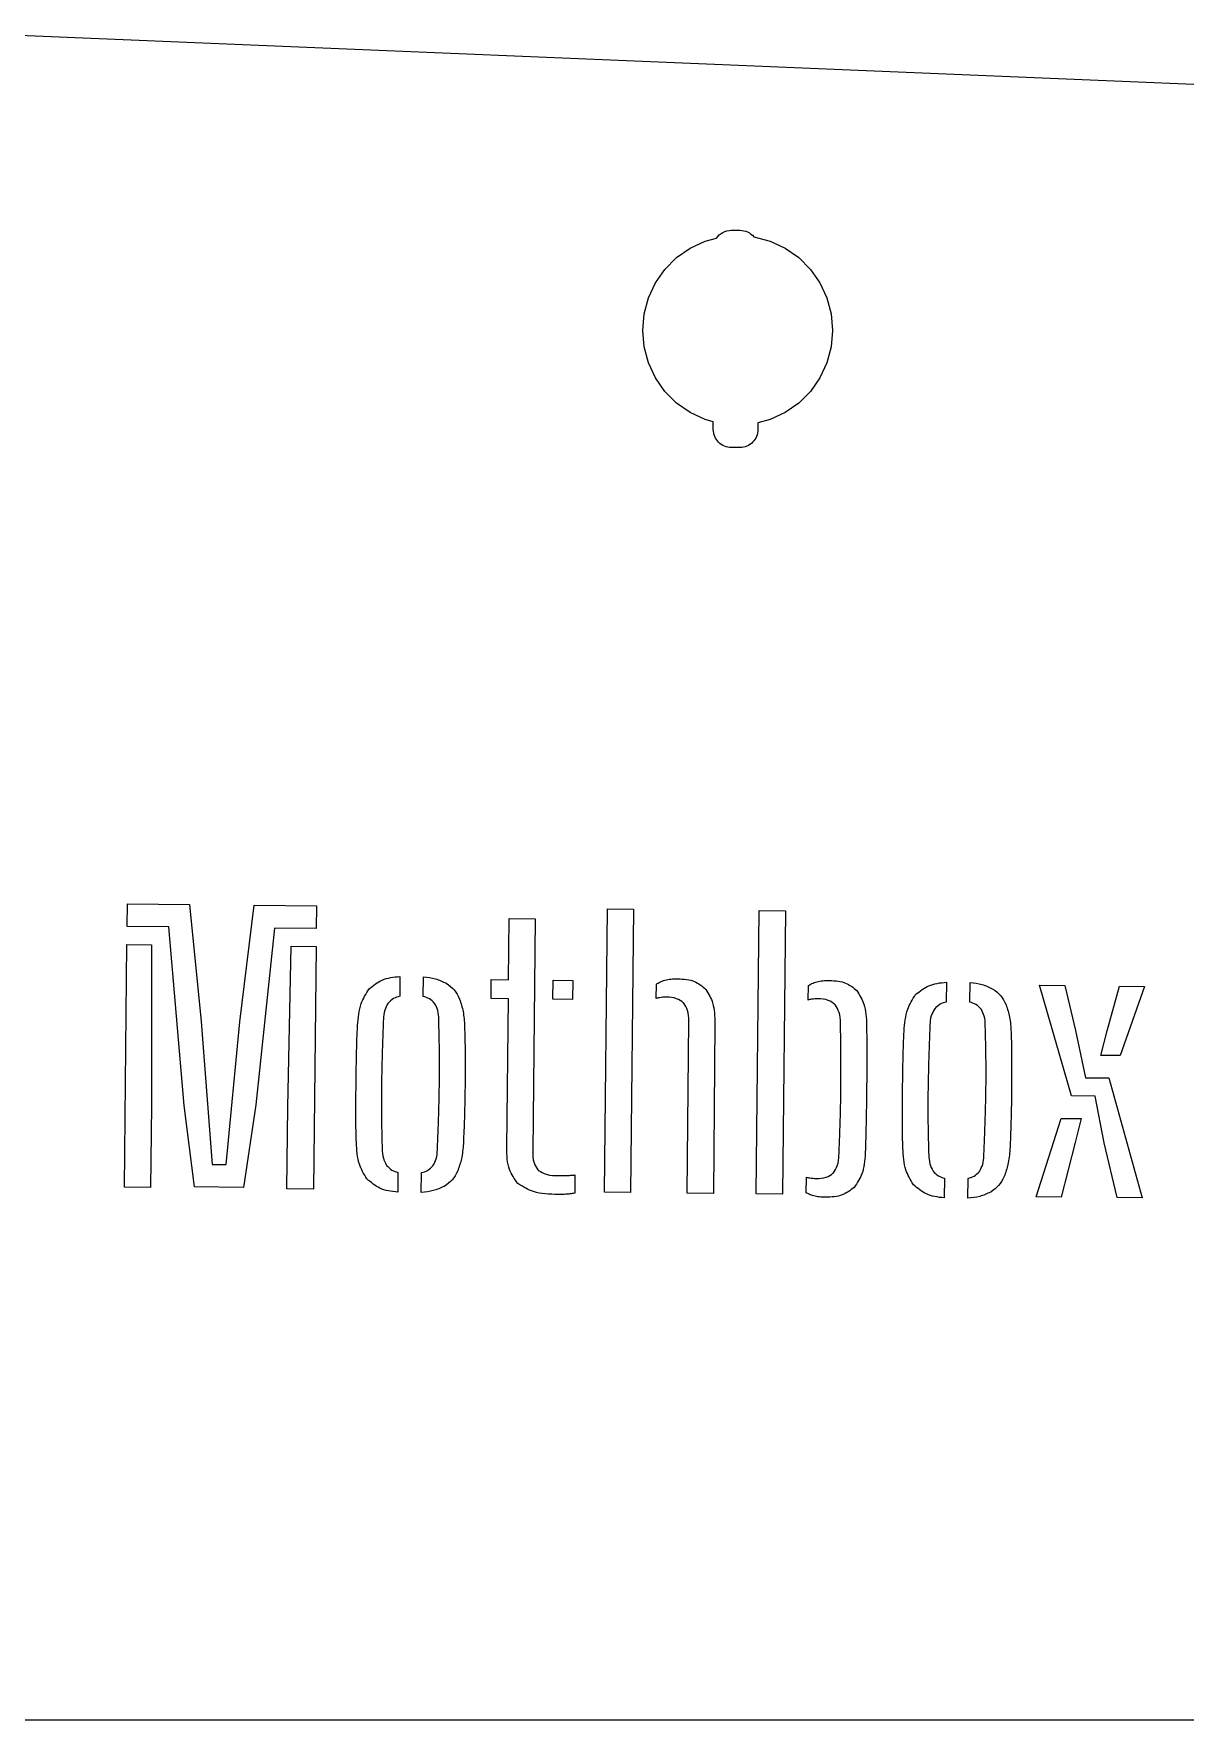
# Model space of a CAD drawing. Header units: millimetres. Extents: x -254 to 66, y -145 to -62.
# Drawn here: x -13.9 to 26.2, y -145.4 to -86.8 of the extents above; entities that cross this region are included whole.
import ezdxf

# ---------------------------------------------------------------- set-up
doc = ezdxf.new("R2010")
doc.units = ezdxf.units.MM
doc.layers.add('CUTOUTS', color=1, linetype='CONTINUOUS')
doc.layers.add('PERIMETER', color=5, linetype='CONTINUOUS')

msp = doc.modelspace()

# ---------------------------------------------------------------- linework, layer by layer
at = {"layer": 'CUTOUTS'}
for p, q in [((2.637, -119.661), (2.659, -117.536)), ((2.659, -117.536), (3.565, -117.545)), ((3.565, -117.545), (3.481, -125.62)), ((-1.137, -119.548), (-1.144, -120.237)), ((-0.326, -120.245), (-0.318, -119.556)), ((2.03, -120.317), (2.037, -119.654)), ((2.037, -119.654), (2.637, -119.661)), ((7.768, -120.311), (7.773, -119.816)), ((13.049, -120.367), (13.054, -119.865)), ((17.856, -119.746), (17.848, -120.436)), ((18.667, -120.443), (18.674, -119.754)), ((2.63, -120.323), (2.03, -120.317)), ((2.576, -125.491), (2.63, -120.323)), ((8.847, -127.076), (8.897, -121.088)), ((9.803, -121.181), (9.753, -127.085)), ((-1.208, -126.356), (-1.215, -127.045)), ((-0.397, -127.053), (-0.39, -126.363)), ((4.941, -126.443), (4.935, -127.079)), ((12.979, -127.062), (12.985, -126.522)), ((17.784, -126.554), (17.777, -127.243)), ((18.596, -127.252), (18.603, -126.562)), ((9.753, -127.085), (8.847, -127.076))]:
    msp.add_line(p, q, dxfattribs=at)
msp.add_lwpolyline([(9.752, -100.542), (9.752, -100.273), (9.468, -100.197), (8.947, -99.954), (8.476, -99.624), (8.069, -99.218), (7.739, -98.747), (7.496, -98.225), (7.347, -97.67), (7.297, -97.097), (7.347, -96.524), (7.496, -95.968), (7.739, -95.447), (8.069, -94.976), (8.476, -94.569), (8.947, -94.239), (9.468, -93.996), (9.859, -93.891, -0.248805), (10.377, -93.617), (10.677, -93.617, -0.223924), (11.159, -93.844), (11.726, -93.996), (12.247, -94.239), (12.718, -94.569), (13.125, -94.976), (13.455, -95.447), (13.698, -95.968), (13.847, -96.524), (13.897, -97.097), (13.847, -97.67), (13.698, -98.225), (13.455, -98.747), (13.125, -99.218), (12.718, -99.624), (12.247, -99.954), (11.726, -100.197), (11.302, -100.311), (11.302, -100.542, -0.414214), (10.677, -101.167), (10.377, -101.167, -0.414214)], format="xyb", close=True, dxfattribs=at)
for points in [[(-6.207, -117.068), (-4.037, -117.091), (-4.045, -117.878), (-5.494, -117.863), (-6.146, -124.004), (-6.579, -126.877), (-8.28, -126.86), (-8.641, -124.034), (-9.176, -117.825), (-10.619, -117.81), (-10.611, -117.022), (-8.453, -117.045), (-8.041, -121.107), (-7.668, -126.078), (-7.174, -126.084), (-6.704, -121.127)], [(6.982, -117.206), (6.879, -127.055), (5.966, -127.046), (6.069, -117.196)], [(11.241, -127.101), (11.344, -117.252), (12.256, -117.261), (12.153, -127.111)], [(-9.775, -118.443), (-9.772, -124.044), (-9.802, -126.881), (-10.714, -126.872), (-10.626, -118.435)], [(-4.915, -118.494), (-4.051, -118.503), (-4.14, -126.94), (-5.064, -126.931), (-5.035, -124.094)], [(4.181, -119.677), (4.868, -119.684), (4.861, -120.346), (4.174, -120.339)], [(21.965, -119.863), (22.34, -121.421), (22.686, -123.064), (23.502, -123.073), (24.659, -127.241), (23.787, -127.232), (23.34, -125.323), (23.019, -123.705), (22.202, -123.697), (21.087, -119.853)], [(23.442, -121.434), (23.863, -119.882), (24.737, -119.892), (23.894, -122.295), (23.219, -122.288)], [(21.843, -124.48), (22.531, -124.488), (22.331, -125.312), (21.838, -127.212), (20.967, -127.203)]]:
    msp.add_lwpolyline(points, close=True, dxfattribs=at)
for points, knots in [([(-2.212, -119.979), (-2.061, -119.858), (-1.914, -119.743), (-1.755, -119.674), (-1.572, -119.594), (-1.359, -119.567), (-1.137, -119.548)], [0.0012605, 0.0012605, 0.0012605, 0.0012605, 0.0581822, 0.0581822, 0.0581822, 0.1238699, 0.1238699, 0.1238699, 0.1238699]), ([(-0.318, -119.556), (-0.174, -119.571), (-0.034, -119.589), (0.096, -119.628), (0.222, -119.665), (0.346, -119.724), (0.473, -119.784)], [0.00816473, 0.00816473, 0.00816473, 0.00816473, 0.05168753, 0.05168753, 0.05168753, 0.09361924, 0.09361924, 0.09361924, 0.09361924]), ([(-2.611, -121.247), (-2.59, -120.981), (-2.569, -120.721), (-2.485, -120.49), (-2.421, -120.316), (-2.319, -120.149), (-2.212, -119.979)], [0.0001151, 0.0001151, 0.0001151, 0.0001151, 0.0789277, 0.0789277, 0.0789277, 0.1384244, 0.1384244, 0.1384244, 0.1384244]), ([(0.473, -119.784), (0.575, -119.859), (0.673, -119.932), (0.745, -120.017), (0.82, -120.106), (0.877, -120.219), (0.935, -120.338)], [0.00068559, 0.00068559, 0.00068559, 0.00068559, 0.03832114, 0.03832114, 0.03832114, 0.07741907, 0.07741907, 0.07741907, 0.07741907]), ([(7.773, -119.816), (7.815, -119.788), (7.855, -119.762), (7.895, -119.742), (7.947, -119.716), (8.007, -119.697), (8.07, -119.677)], [0.00390754, 0.00390754, 0.00390754, 0.00390754, 0.01924605, 0.01924605, 0.01924605, 0.03898193, 0.03898193, 0.03898193, 0.03898193]), ([(8.07, -119.677), (8.141, -119.662), (8.209, -119.647), (8.277, -119.639), (8.354, -119.63), (8.435, -119.629), (8.518, -119.628)], [0.00034564, 0.00034564, 0.00034564, 0.00034564, 0.02212469, 0.02212469, 0.02212469, 0.04708173, 0.04708173, 0.04708173, 0.04708173]), ([(8.518, -119.628), (8.729, -119.64), (8.931, -119.653), (9.099, -119.724), (9.236, -119.782), (9.363, -119.885), (9.495, -119.995)], [0.0002319, 0.0002319, 0.0002319, 0.0002319, 0.0616783, 0.0616783, 0.0616783, 0.1118866, 0.1118866, 0.1118866, 0.1118866]), ([(9.495, -119.995), (9.589, -120.154), (9.679, -120.309), (9.729, -120.469), (9.798, -120.685), (9.801, -120.929), (9.803, -121.181)], [0.0012863, 0.0012863, 0.0012863, 0.0012863, 0.0559029, 0.0559029, 0.0559029, 0.1296683, 0.1296683, 0.1296683, 0.1296683]), ([(13.054, -119.865), (13.096, -119.837), (13.137, -119.812), (13.179, -119.792), (13.23, -119.767), (13.288, -119.749), (13.35, -119.729)], [0.0039692, 0.0039692, 0.0039692, 0.0039692, 0.01946963, 0.01946963, 0.01946963, 0.03881283, 0.03881283, 0.03881283, 0.03881283]), ([(13.35, -119.729), (13.42, -119.715), (13.487, -119.701), (13.553, -119.694), (13.629, -119.685), (13.71, -119.684), (13.792, -119.684)], [0.00036278, 0.00036278, 0.00036278, 0.00036278, 0.02162032, 0.02162032, 0.02162032, 0.04641004, 0.04641004, 0.04641004, 0.04641004]), ([(13.792, -119.684), (13.995, -119.695), (14.189, -119.708), (14.351, -119.776), (14.486, -119.832), (14.612, -119.932), (14.742, -120.038)], [0.000239, 0.000239, 0.000239, 0.000239, 0.0593918, 0.0593918, 0.0593918, 0.1086389, 0.1086389, 0.1086389, 0.1086389]), ([(14.742, -120.038), (14.839, -120.196), (14.931, -120.35), (14.985, -120.51), (15.06, -120.73), (15.069, -120.98), (15.077, -121.237)], [0.0012741, 0.0012741, 0.0012741, 0.0012741, 0.0560207, 0.0560207, 0.0560207, 0.1315182, 0.1315182, 0.1315182, 0.1315182]), ([(16.78, -120.177), (16.932, -120.057), (17.079, -119.942), (17.237, -119.872), (17.42, -119.792), (17.633, -119.766), (17.856, -119.746)], [0.0012605, 0.0012605, 0.0012605, 0.0012605, 0.0581821, 0.0581821, 0.0581821, 0.1238698, 0.1238698, 0.1238698, 0.1238698]), ([(18.674, -119.754), (18.819, -119.769), (18.958, -119.788), (19.089, -119.827), (19.215, -119.864), (19.338, -119.922), (19.465, -119.983)], [0.00816473, 0.00816473, 0.00816473, 0.00816473, 0.05168765, 0.05168765, 0.05168765, 0.09361937, 0.09361937, 0.09361937, 0.09361937]), ([(19.465, -119.983), (19.568, -120.058), (19.666, -120.13), (19.738, -120.216), (19.813, -120.305), (19.87, -120.417), (19.928, -120.536)], [0.00068557, 0.00068557, 0.00068557, 0.00068557, 0.03832123, 0.03832123, 0.03832123, 0.07741909, 0.07741909, 0.07741909, 0.07741909]), ([(-1.555, -120.482), (-1.557, -120.485), (-1.558, -120.488), (-1.56, -120.491), (-1.599, -120.561), (-1.64, -120.635), (-1.667, -120.719), (-1.701, -120.824), (-1.708, -120.93), (-1.715, -121.029), (-1.715, -121.03), (-1.715, -121.03), (-1.715, -121.031)], [-0.00103392, -0.00103392, -0.00103392, -0.00103392, 0, 0, 0, 0.02380664, 0.02380664, 0.02380664, 0.05339467, 0.05339467, 0.05339467, 0.05353494, 0.05353494, 0.05353494, 0.05353494]), ([(-1.144, -120.237), (-1.216, -120.254), (-1.291, -120.275), (-1.361, -120.316), (-1.436, -120.36), (-1.494, -120.42), (-1.548, -120.474), (-1.55, -120.477), (-1.552, -120.479), (-1.555, -120.482)], [0.00570978, 0.00570978, 0.00570978, 0.00570978, 0.02668292, 0.02668292, 0.02668292, 0.04916477, 0.04916477, 0.04916477, 0.05018943, 0.05018943, 0.05018943, 0.05018943]), ([(0.071, -120.489), (0.068, -120.487), (0.066, -120.484), (0.063, -120.482), (0.012, -120.427), (-0.043, -120.368), (-0.116, -120.324), (-0.184, -120.283), (-0.256, -120.262), (-0.326, -120.245)], [-0.00104627, -0.00104627, -0.00104627, -0.00104627, 0, 0, 0, 0.02193069, 0.02193069, 0.02193069, 0.04213474, 0.04213474, 0.04213474, 0.04213474]), ([(0.21, -121.032), (0.21, -121.032), (0.21, -121.032), (0.21, -121.032), (0.207, -120.934), (0.204, -120.83), (0.174, -120.726), (0.15, -120.643), (0.112, -120.569), (0.076, -120.499), (0.074, -120.496), (0.072, -120.493), (0.071, -120.489)], [-0.0000168, -0.0000168, -0.0000168, -0.0000168, 0, 0, 0, 0.02897379, 0.02897379, 0.02897379, 0.05226339, 0.05226339, 0.05226339, 0.05331973, 0.05331973, 0.05331973, 0.05331973]), ([(0.935, -120.338), (0.982, -120.48), (1.027, -120.62), (1.055, -120.76), (1.088, -120.929), (1.098, -121.106), (1.107, -121.286)], [0.00052827, 0.00052827, 0.00052827, 0.00052827, 0.04536261, 0.04536261, 0.04536261, 0.09927923, 0.09927923, 0.09927923, 0.09927923]), ([(8.124, -120.268), (8.124, -120.268), (8.123, -120.268), (8.122, -120.268), (8.044, -120.27), (7.962, -120.271), (7.878, -120.286), (7.84, -120.292), (7.803, -120.301), (7.768, -120.311)], [-0.00020225, -0.00020225, -0.00020225, -0.00020225, 0, 0, 0, 0.0233566, 0.0233566, 0.0233566, 0.03389936, 0.03389936, 0.03389936, 0.03389936]), ([(8.718, -120.468), (8.714, -120.465), (8.711, -120.463), (8.707, -120.46), (8.637, -120.409), (8.563, -120.354), (8.473, -120.319), (8.358, -120.275), (8.238, -120.272), (8.127, -120.268), (8.126, -120.268), (8.125, -120.268), (8.124, -120.268)], [-0.0013914, -0.0013914, -0.0013914, -0.0013914, 0, 0, 0, 0.02532341, 0.02532341, 0.02532341, 0.0578737, 0.0578737, 0.0578737, 0.05807164, 0.05807164, 0.05807164, 0.05807164]), ([(8.897, -121.088), (8.897, -121.088), (8.897, -121.087), (8.897, -121.087), (8.896, -120.971), (8.897, -120.846), (8.856, -120.725), (8.824, -120.633), (8.773, -120.554), (8.726, -120.48), (8.723, -120.476), (8.721, -120.472), (8.718, -120.468)], [-0.00006308, -0.00006308, -0.00006308, -0.00006308, 0, 0, 0, 0.03408055, 0.03408055, 0.03408055, 0.05998716, 0.05998716, 0.05998716, 0.06138212, 0.06138212, 0.06138212, 0.06138212]), ([(13.393, -120.323), (13.392, -120.323), (13.391, -120.323), (13.39, -120.323), (13.316, -120.325), (13.238, -120.327), (13.159, -120.341), (13.121, -120.347), (13.084, -120.357), (13.049, -120.367)], [-0.00022752, -0.00022752, -0.00022752, -0.00022752, 0, 0, 0, 0.02211095, 0.02211095, 0.02211095, 0.03265207, 0.03265207, 0.03265207, 0.03265207]), ([(13.988, -120.534), (13.984, -120.532), (13.981, -120.529), (13.977, -120.526), (13.909, -120.473), (13.836, -120.414), (13.746, -120.377), (13.63, -120.33), (13.508, -120.327), (13.395, -120.323), (13.394, -120.323), (13.393, -120.323), (13.393, -120.323)], [-0.00134101, -0.00134101, -0.00134101, -0.00134101, 0, 0, 0, 0.02542377, 0.02542377, 0.02542377, 0.05831538, 0.05831538, 0.05831538, 0.05853719, 0.05853719, 0.05853719, 0.05853719]), ([(14.172, -121.153), (14.172, -121.153), (14.172, -121.153), (14.172, -121.152), (14.167, -121.037), (14.163, -120.914), (14.122, -120.795), (14.091, -120.703), (14.041, -120.622), (13.995, -120.546), (13.993, -120.542), (13.99, -120.538), (13.988, -120.534)], [-0.0000945, -0.0000945, -0.0000945, -0.0000945, 0, 0, 0, 0.03395236, 0.03395236, 0.03395236, 0.06026709, 0.06026709, 0.06026709, 0.06161917, 0.06161917, 0.06161917, 0.06161917]), ([(16.381, -121.446), (16.402, -121.179), (16.424, -120.919), (16.508, -120.688), (16.571, -120.514), (16.674, -120.348), (16.78, -120.177)], [0.0001151, 0.0001151, 0.0001151, 0.0001151, 0.0789277, 0.0789277, 0.0789277, 0.1384244, 0.1384244, 0.1384244, 0.1384244]), ([(17.438, -120.68), (17.436, -120.683), (17.434, -120.686), (17.433, -120.689), (17.394, -120.76), (17.353, -120.834), (17.326, -120.918), (17.292, -121.022), (17.285, -121.128), (17.278, -121.228), (17.278, -121.228), (17.278, -121.229), (17.278, -121.229)], [-0.00103389, -0.00103389, -0.00103389, -0.00103389, 0, 0, 0, 0.02380671, 0.02380671, 0.02380671, 0.05339471, 0.05339471, 0.05339471, 0.05353493, 0.05353493, 0.05353493, 0.05353493]), ([(17.848, -120.436), (17.776, -120.453), (17.702, -120.474), (17.632, -120.515), (17.557, -120.559), (17.499, -120.618), (17.445, -120.673), (17.443, -120.675), (17.44, -120.678), (17.438, -120.68)], [0.00570976, 0.00570976, 0.00570976, 0.00570976, 0.0266827, 0.0266827, 0.0266827, 0.04916463, 0.04916463, 0.04916463, 0.05018927, 0.05018927, 0.05018927, 0.05018927]), ([(19.063, -120.688), (19.061, -120.685), (19.058, -120.683), (19.056, -120.68), (19.005, -120.626), (18.949, -120.566), (18.876, -120.522), (18.809, -120.481), (18.737, -120.46), (18.667, -120.443)], [-0.00104627, -0.00104627, -0.00104627, -0.00104627, 0, 0, 0, 0.02193069, 0.02193069, 0.02193069, 0.04213474, 0.04213474, 0.04213474, 0.04213474]), ([(19.203, -121.231), (19.203, -121.231), (19.203, -121.231), (19.203, -121.231), (19.199, -121.133), (19.197, -121.028), (19.167, -120.925), (19.143, -120.841), (19.104, -120.767), (19.068, -120.697), (19.067, -120.694), (19.065, -120.691), (19.063, -120.688)], [-0.00001683, -0.00001683, -0.00001683, -0.00001683, 0, 0, 0, 0.02897382, 0.02897382, 0.02897382, 0.05226342, 0.05226342, 0.05226342, 0.05331976, 0.05331976, 0.05331976, 0.05331976]), ([(19.928, -120.536), (19.975, -120.679), (20.02, -120.819), (20.048, -120.959), (20.081, -121.127), (20.091, -121.304), (20.1, -121.485)], [0.00052822, 0.00052822, 0.00052822, 0.00052822, 0.04536268, 0.04536268, 0.04536268, 0.09927931, 0.09927931, 0.09927931, 0.09927931]), ([(-2.647, -122.244), (-2.642, -122.069), (-2.638, -121.894), (-2.632, -121.72), (-2.626, -121.563), (-2.619, -121.405), (-2.611, -121.247)], [0.00003018, 0.00003018, 0.00003018, 0.00003018, 0.05250838, 0.05250838, 0.05250838, 0.09991676, 0.09991676, 0.09991676, 0.09991676]), ([(-1.715, -121.031), (-1.715, -121.031), (-1.715, -121.032), (-1.715, -121.032), (-1.721, -121.204), (-1.727, -121.376), (-1.733, -121.549), (-1.739, -121.727), (-1.745, -121.906), (-1.751, -122.085), (-1.751, -122.085), (-1.751, -122.085), (-1.751, -122.085)], [-0.0001423, -0.0001423, -0.0001423, -0.0001423, 0, 0, 0, 0.0516559, 0.0516559, 0.0516559, 0.1053423, 0.1053423, 0.1053423, 0.105352, 0.105352, 0.105352, 0.105352]), ([(0.235, -122.197), (0.235, -122.197), (0.235, -122.196), (0.235, -122.196), (0.233, -122.005), (0.23, -121.813), (0.226, -121.621), (0.221, -121.424), (0.216, -121.228), (0.21, -121.032), (0.21, -121.032), (0.21, -121.032), (0.21, -121.032)], [-0.0000227, -0.0000227, -0.0000227, -0.0000227, 0, 0, 0, 0.0575212, 0.0575212, 0.0575212, 0.116312, 0.116312, 0.116312, 0.116329, 0.116329, 0.116329, 0.116329]), ([(1.107, -121.286), (1.112, -121.432), (1.116, -121.578), (1.119, -121.723), (1.123, -121.886), (1.124, -122.049), (1.126, -122.212)], [0.00008321, 0.00008321, 0.00008321, 0.00008321, 0.04385883, 0.04385883, 0.04385883, 0.09282162, 0.09282162, 0.09282162, 0.09282162]), ([(14.187, -122.387), (14.187, -122.387), (14.187, -122.386), (14.187, -122.386), (14.186, -122.186), (14.184, -121.985), (14.182, -121.784), (14.179, -121.574), (14.176, -121.364), (14.172, -121.154), (14.172, -121.154), (14.172, -121.154), (14.172, -121.153)], [-0.0000139, -0.0000139, -0.0000139, -0.0000139, 0, 0, 0, 0.0601678, 0.0601678, 0.0601678, 0.1231579, 0.1231579, 0.1231579, 0.1232543, 0.1232543, 0.1232543, 0.1232543]), ([(15.077, -121.237), (15.08, -121.398), (15.082, -121.559), (15.083, -121.72), (15.085, -121.9), (15.085, -122.08), (15.085, -122.26)], [0.0000654, 0.0000654, 0.0000654, 0.0000654, 0.0484498, 0.0484498, 0.0484498, 0.1024964, 0.1024964, 0.1024964, 0.1024964]), ([(17.278, -121.229), (17.278, -121.23), (17.278, -121.23), (17.278, -121.231), (17.272, -121.403), (17.266, -121.575), (17.26, -121.747), (17.254, -121.926), (17.248, -122.105), (17.242, -122.284), (17.242, -122.284), (17.242, -122.284), (17.242, -122.284)], [-0.0001423, -0.0001423, -0.0001423, -0.0001423, 0, 0, 0, 0.0516559, 0.0516559, 0.0516559, 0.1053423, 0.1053423, 0.1053423, 0.105352, 0.105352, 0.105352, 0.105352]), ([(19.228, -122.395), (19.228, -122.395), (19.228, -122.395), (19.228, -122.395), (19.225, -122.203), (19.223, -122.011), (19.218, -121.819), (19.214, -121.623), (19.208, -121.427), (19.203, -121.231), (19.203, -121.231), (19.203, -121.231), (19.203, -121.231)], [-0.0000227, -0.0000227, -0.0000227, -0.0000227, 0, 0, 0, 0.0575212, 0.0575212, 0.0575212, 0.116312, 0.116312, 0.116312, 0.1163291, 0.1163291, 0.1163291, 0.1163291]), ([(16.346, -122.442), (16.35, -122.267), (16.355, -122.093), (16.361, -121.919), (16.367, -121.761), (16.374, -121.604), (16.381, -121.446)], [0.00003022, 0.00003022, 0.00003022, 0.00003022, 0.05250838, 0.05250838, 0.05250838, 0.09991677, 0.09991677, 0.09991677, 0.09991677]), ([(20.1, -121.485), (20.105, -121.63), (20.109, -121.776), (20.112, -121.922), (20.115, -122.084), (20.117, -122.247), (20.119, -122.41)], [0.00008317, 0.00008317, 0.00008317, 0.00008317, 0.04385883, 0.04385883, 0.04385883, 0.09282163, 0.09282163, 0.09282163, 0.09282163]), ([(-2.664, -123.356), (-2.662, -123.169), (-2.66, -122.983), (-2.657, -122.797), (-2.654, -122.612), (-2.65, -122.428), (-2.647, -122.244)], [0, 0, 0, 0, 0.0559376, 0.0559376, 0.0559376, 0.1112522, 0.1112522, 0.1112522, 0.1112522]), ([(-1.751, -122.085), (-1.751, -122.085), (-1.751, -122.085), (-1.751, -122.085), (-1.757, -122.27), (-1.763, -122.455), (-1.767, -122.64), (-1.772, -122.831), (-1.775, -123.021), (-1.779, -123.211), (-1.779, -123.211), (-1.779, -123.211), (-1.779, -123.211)], [-0.0000097, -0.0000097, -0.0000097, -0.0000097, 0, 0, 0, 0.0554781, 0.0554781, 0.0554781, 0.1125119, 0.1125119, 0.1125119, 0.1125321, 0.1125321, 0.1125321, 0.1125321]), ([(0.233, -123.327), (0.233, -123.327), (0.233, -123.327), (0.233, -123.327), (0.235, -123.139), (0.238, -122.952), (0.238, -122.764), (0.238, -122.575), (0.237, -122.386), (0.235, -122.197), (0.235, -122.197), (0.235, -122.197), (0.235, -122.197)], [-0.0000212, -0.0000212, -0.0000212, -0.0000212, 0, 0, 0, 0.0561718, 0.0561718, 0.0561718, 0.112819, 0.112819, 0.112819, 0.1128417, 0.1128417, 0.1128417, 0.1128417]), ([(1.126, -122.212), (1.127, -122.387), (1.128, -122.562), (1.127, -122.736), (1.127, -122.917), (1.126, -123.098), (1.124, -123.279)], [0, 0, 0, 0, 0.0525046, 0.0525046, 0.0525046, 0.1068498, 0.1068498, 0.1068498, 0.1068498]), ([(14.185, -123.532), (14.185, -123.532), (14.185, -123.531), (14.185, -123.531), (14.186, -123.343), (14.188, -123.155), (14.188, -122.967), (14.189, -122.773), (14.188, -122.58), (14.187, -122.387), (14.187, -122.387), (14.187, -122.387), (14.187, -122.387)], [-0.0000187, -0.0000187, -0.0000187, -0.0000187, 0, 0, 0, 0.0564067, 0.0564067, 0.0564067, 0.1143797, 0.1143797, 0.1143797, 0.1143937, 0.1143937, 0.1143937, 0.1143937]), ([(15.085, -122.26), (15.085, -122.453), (15.085, -122.646), (15.084, -122.839), (15.083, -123.038), (15.081, -123.238), (15.079, -123.438)], [0, 0, 0, 0, 0.0578926, 0.0578926, 0.0578926, 0.1177963, 0.1177963, 0.1177963, 0.1177963]), ([(16.328, -123.554), (16.33, -123.368), (16.333, -123.181), (16.336, -122.995), (16.339, -122.811), (16.342, -122.627), (16.346, -122.442)], [0, 0, 0, 0, 0.0559376, 0.0559376, 0.0559376, 0.1112522, 0.1112522, 0.1112522, 0.1112522]), ([(17.242, -122.284), (17.242, -122.284), (17.242, -122.284), (17.242, -122.284), (17.236, -122.469), (17.23, -122.654), (17.226, -122.839), (17.221, -123.029), (17.218, -123.219), (17.214, -123.41), (17.214, -123.41), (17.214, -123.41), (17.214, -123.41)], [-0.0000097, -0.0000097, -0.0000097, -0.0000097, 0, 0, 0, 0.0554781, 0.0554781, 0.0554781, 0.1125119, 0.1125119, 0.1125119, 0.1125321, 0.1125321, 0.1125321, 0.1125321]), ([(19.226, -123.525), (19.226, -123.525), (19.226, -123.525), (19.226, -123.525), (19.228, -123.338), (19.23, -123.15), (19.231, -122.963), (19.231, -122.773), (19.23, -122.584), (19.228, -122.395), (19.228, -122.395), (19.228, -122.395), (19.228, -122.395)], [-0.0000211, -0.0000211, -0.0000211, -0.0000211, 0, 0, 0, 0.0561718, 0.0561718, 0.0561718, 0.112819, 0.112819, 0.112819, 0.1128416, 0.1128416, 0.1128416, 0.1128416]), ([(20.119, -122.41), (20.119, -122.585), (20.12, -122.76), (20.12, -122.935), (20.12, -123.116), (20.118, -123.297), (20.117, -123.478)], [0, 0, 0, 0, 0.0525046, 0.0525046, 0.0525046, 0.1068498, 0.1068498, 0.1068498, 0.1068498]), ([(-2.669, -124.43), (-2.669, -124.255), (-2.669, -124.08), (-2.669, -123.905), (-2.668, -123.722), (-2.666, -123.539), (-2.664, -123.356)], [0, 0, 0, 0, 0.052502, 0.052502, 0.052502, 0.1074824, 0.1074824, 0.1074824, 0.1074824]), ([(-1.779, -123.211), (-1.779, -123.211), (-1.779, -123.211), (-1.779, -123.211), (-1.781, -123.405), (-1.783, -123.599), (-1.784, -123.793), (-1.784, -123.988), (-1.783, -124.184), (-1.781, -124.379), (-1.781, -124.379), (-1.781, -124.379), (-1.781, -124.379)], [-0.0000203, -0.0000203, -0.0000203, -0.0000203, 0, 0, 0, 0.0580469, 0.0580469, 0.0580469, 0.1165688, 0.1165688, 0.1165688, 0.116591, 0.116591, 0.116591, 0.116591]), ([(0.206, -124.447), (0.206, -124.447), (0.206, -124.446), (0.206, -124.446), (0.211, -124.26), (0.217, -124.073), (0.222, -123.887), (0.226, -123.7), (0.229, -123.513), (0.233, -123.327), (0.233, -123.327), (0.233, -123.327), (0.233, -123.327)], [-0.000013, -0.000013, -0.000013, -0.000013, 0, 0, 0, 0.0559467, 0.0559467, 0.0559467, 0.1118869, 0.1118869, 0.1118869, 0.1119081, 0.1119081, 0.1119081, 0.1119081]), ([(1.124, -123.279), (1.122, -123.462), (1.119, -123.645), (1.116, -123.827), (1.113, -124.007), (1.108, -124.186), (1.103, -124.366)], [0, 0, 0, 0, 0.0548442, 0.0548442, 0.0548442, 0.108755, 0.108755, 0.108755, 0.108755]), ([(14.16, -124.639), (14.16, -124.639), (14.16, -124.639), (14.16, -124.639), (14.166, -124.455), (14.172, -124.271), (14.176, -124.087), (14.18, -123.902), (14.182, -123.717), (14.185, -123.532), (14.185, -123.532), (14.185, -123.532), (14.185, -123.532)], [-0.0000158, -0.0000158, -0.0000158, -0.0000158, 0, 0, 0, 0.0551641, 0.0551641, 0.0551641, 0.1106338, 0.1106338, 0.1106338, 0.1106524, 0.1106524, 0.1106524, 0.1106524]), ([(15.079, -123.438), (15.077, -123.638), (15.075, -123.839), (15.072, -124.04), (15.068, -124.236), (15.065, -124.432), (15.061, -124.628)], [0, 0, 0, 0, 0.0602346, 0.0602346, 0.0602346, 0.1190646, 0.1190646, 0.1190646, 0.1190646]), ([(16.323, -124.628), (16.323, -124.453), (16.323, -124.278), (16.324, -124.104), (16.325, -123.92), (16.327, -123.737), (16.328, -123.554)], [0, 0, 0, 0, 0.052502, 0.052502, 0.052502, 0.1074823, 0.1074823, 0.1074823, 0.1074823]), ([(17.214, -123.41), (17.214, -123.41), (17.214, -123.41), (17.214, -123.41), (17.212, -123.603), (17.209, -123.797), (17.209, -123.991), (17.208, -124.187), (17.21, -124.382), (17.211, -124.577), (17.211, -124.577), (17.211, -124.577), (17.211, -124.577)], [-0.0000203, -0.0000203, -0.0000203, -0.0000203, 0, 0, 0, 0.0580469, 0.0580469, 0.0580469, 0.1165688, 0.1165688, 0.1165688, 0.116591, 0.116591, 0.116591, 0.116591]), ([(19.198, -124.645), (19.198, -124.645), (19.198, -124.645), (19.198, -124.645), (19.204, -124.459), (19.21, -124.272), (19.214, -124.085), (19.219, -123.898), (19.222, -123.712), (19.226, -123.525), (19.226, -123.525), (19.226, -123.525), (19.226, -123.525)], [-0.000013, -0.000013, -0.000013, -0.000013, 0, 0, 0, 0.0559467, 0.0559467, 0.0559467, 0.1118869, 0.1118869, 0.1118869, 0.1119081, 0.1119081, 0.1119081, 0.1119081]), ([(20.117, -123.478), (20.114, -123.661), (20.112, -123.843), (20.109, -124.026), (20.105, -124.205), (20.101, -124.384), (20.096, -124.564)], [0, 0, 0, 0, 0.0548442, 0.0548442, 0.0548442, 0.108755, 0.108755, 0.108755, 0.108755]), ([(-2.654, -125.32), (-2.658, -125.183), (-2.663, -125.045), (-2.665, -124.908), (-2.668, -124.749), (-2.669, -124.59), (-2.669, -124.43)], [0.00008476, 0.00008476, 0.00008476, 0.00008476, 0.04143586, 0.04143586, 0.04143586, 0.08938176, 0.08938176, 0.08938176, 0.08938176]), ([(-1.781, -124.379), (-1.781, -124.379), (-1.781, -124.379), (-1.781, -124.379), (-1.779, -124.574), (-1.776, -124.769), (-1.772, -124.964), (-1.768, -125.157), (-1.762, -125.35), (-1.756, -125.543), (-1.756, -125.543), (-1.756, -125.544), (-1.756, -125.544)], [-0.0000222, -0.0000222, -0.0000222, -0.0000222, 0, 0, 0, 0.0584584, 0.0584584, 0.0584584, 0.1163123, 0.1163123, 0.1163123, 0.1163881, 0.1163881, 0.1163881, 0.1163881]), ([(0.162, -125.576), (0.162, -125.575), (0.162, -125.575), (0.162, -125.575), (0.17, -125.386), (0.178, -125.197), (0.186, -125.009), (0.193, -124.821), (0.199, -124.634), (0.206, -124.447), (0.206, -124.447), (0.206, -124.447), (0.206, -124.447)], [-0.0000506, -0.0000506, -0.0000506, -0.0000506, 0, 0, 0, 0.0566667, 0.0566667, 0.0566667, 0.1128561, 0.1128561, 0.1128561, 0.1128691, 0.1128691, 0.1128691, 0.1128691]), ([(1.103, -124.366), (1.098, -124.538), (1.093, -124.709), (1.086, -124.881), (1.08, -125.04), (1.072, -125.2), (1.065, -125.359)], [0.00003381, 0.00003381, 0.00003381, 0.00003381, 0.05165404, 0.05165404, 0.05165404, 0.09959708, 0.09959708, 0.09959708, 0.09959708]), ([(14.117, -125.765), (14.117, -125.765), (14.117, -125.765), (14.117, -125.765), (14.125, -125.575), (14.133, -125.385), (14.141, -125.196), (14.148, -125.01), (14.154, -124.825), (14.16, -124.639), (14.16, -124.639), (14.16, -124.639), (14.16, -124.639)], [-0.0000646, -0.0000646, -0.0000646, -0.0000646, 0, 0, 0, 0.056901, 0.056901, 0.056901, 0.1125438, 0.1125438, 0.1125438, 0.1125597, 0.1125597, 0.1125597, 0.1125597]), ([(15.061, -124.628), (15.057, -124.813), (15.052, -124.999), (15.047, -125.185), (15.042, -125.354), (15.037, -125.524), (15.031, -125.694)], [0.0000208, 0.0000208, 0.0000208, 0.0000208, 0.0557867, 0.0557867, 0.0557867, 0.1067695, 0.1067695, 0.1067695, 0.1067695]), ([(16.339, -125.519), (16.335, -125.381), (16.33, -125.244), (16.328, -125.107), (16.325, -124.947), (16.324, -124.788), (16.323, -124.628)], [0.00008478, 0.00008478, 0.00008478, 0.00008478, 0.04143586, 0.04143586, 0.04143586, 0.08938167, 0.08938167, 0.08938167, 0.08938167]), ([(17.211, -124.577), (17.211, -124.577), (17.211, -124.577), (17.211, -124.578), (17.214, -124.772), (17.217, -124.967), (17.221, -125.163), (17.225, -125.356), (17.231, -125.549), (17.237, -125.742), (17.237, -125.742), (17.237, -125.742), (17.237, -125.742)], [-0.0000222, -0.0000222, -0.0000222, -0.0000222, 0, 0, 0, 0.0584584, 0.0584584, 0.0584584, 0.1163123, 0.1163123, 0.1163123, 0.1163881, 0.1163881, 0.1163881, 0.1163881]), ([(19.155, -125.774), (19.155, -125.774), (19.155, -125.774), (19.155, -125.773), (19.163, -125.585), (19.171, -125.396), (19.178, -125.207), (19.185, -125.02), (19.192, -124.832), (19.198, -124.645), (19.198, -124.645), (19.198, -124.645), (19.198, -124.645)], [-0.0000506, -0.0000506, -0.0000506, -0.0000506, 0, 0, 0, 0.0566667, 0.0566667, 0.0566667, 0.1128561, 0.1128561, 0.1128561, 0.112869, 0.112869, 0.112869, 0.112869]), ([(20.096, -124.564), (20.091, -124.736), (20.086, -124.908), (20.079, -125.079), (20.073, -125.239), (20.065, -125.398), (20.058, -125.558)], [0.00003381, 0.00003381, 0.00003381, 0.00003381, 0.05165404, 0.05165404, 0.05165404, 0.09959711, 0.09959711, 0.09959711, 0.09959711]), ([(-2.288, -126.585), (-2.39, -126.412), (-2.489, -126.243), (-2.548, -126.068), (-2.625, -125.839), (-2.64, -125.583), (-2.654, -125.32)], [0.001252, 0.001252, 0.001252, 0.001252, 0.060694, 0.060694, 0.060694, 0.1382313, 0.1382313, 0.1382313, 0.1382313]), ([(1.065, -125.359), (1.05, -125.539), (1.035, -125.715), (0.998, -125.883), (0.967, -126.022), (0.919, -126.16), (0.87, -126.301)], [0.00013116, 0.00013116, 0.00013116, 0.00013116, 0.05396606, 0.05396606, 0.05396606, 0.09855455, 0.09855455, 0.09855455, 0.09855455]), ([(-1.756, -125.544), (-1.756, -125.544), (-1.756, -125.544), (-1.756, -125.545), (-1.751, -125.646), (-1.746, -125.754), (-1.715, -125.861), (-1.69, -125.947), (-1.65, -126.023), (-1.613, -126.095), (-1.611, -126.098), (-1.609, -126.101), (-1.608, -126.105)], [-0.00007475, -0.00007475, -0.00007475, -0.00007475, 0, 0, 0, 0.03012957, 0.03012957, 0.03012957, 0.05429197, 0.05429197, 0.05429197, 0.05531328, 0.05531328, 0.05531328, 0.05531328]), ([(0.012, -126.118), (0.014, -126.115), (0.015, -126.112), (0.017, -126.109), (0.055, -126.039), (0.095, -125.965), (0.12, -125.882), (0.152, -125.778), (0.157, -125.674), (0.162, -125.576), (0.162, -125.576), (0.162, -125.576), (0.162, -125.576)], [-0.00102788, -0.00102788, -0.00102788, -0.00102788, 0, 0, 0, 0.02350369, 0.02350369, 0.02350369, 0.05255496, 0.05255496, 0.05255496, 0.05260477, 0.05260477, 0.05260477, 0.05260477]), ([(2.961, -126.745), (2.844, -126.582), (2.732, -126.423), (2.668, -126.255), (2.584, -126.028), (2.579, -125.764), (2.576, -125.491)], [0.0014973, 0.0014973, 0.0014973, 0.0014973, 0.0606297, 0.0606297, 0.0606297, 0.1401601, 0.1401601, 0.1401601, 0.1401601]), ([(3.481, -125.62), (3.481, -125.62), (3.481, -125.62), (3.481, -125.62), (3.48, -125.75), (3.477, -125.888), (3.523, -126.022), (3.555, -126.115), (3.607, -126.194), (3.655, -126.269), (3.659, -126.274), (3.662, -126.28), (3.665, -126.285)], [-0.00000577, -0.00000577, -0.00000577, -0.00000577, 0, 0, 0, 0.03789188, 0.03789188, 0.03789188, 0.06411682, 0.06411682, 0.06411682, 0.0659515, 0.0659515, 0.0659515, 0.0659515]), ([(13.92, -126.378), (13.922, -126.374), (13.925, -126.37), (13.928, -126.366), (13.975, -126.293), (14.027, -126.215), (14.06, -126.125), (14.104, -126.006), (14.111, -125.882), (14.117, -125.766), (14.117, -125.766), (14.117, -125.765), (14.117, -125.765)], [-0.00139929, -0.00139929, -0.00139929, -0.00139929, 0, 0, 0, 0.02583205, 0.02583205, 0.02583205, 0.06001634, 0.06001634, 0.06001634, 0.06007959, 0.06007959, 0.06007959, 0.06007959]), ([(15.031, -125.694), (15.014, -125.947), (14.996, -126.192), (14.915, -126.406), (14.853, -126.567), (14.752, -126.719), (14.647, -126.876)], [0.0001199, 0.0001199, 0.0001199, 0.0001199, 0.0745377, 0.0745377, 0.0745377, 0.1302961, 0.1302961, 0.1302961, 0.1302961]), ([(16.705, -126.783), (16.603, -126.611), (16.504, -126.442), (16.445, -126.267), (16.368, -126.038), (16.353, -125.782), (16.339, -125.519)], [0.001252, 0.001252, 0.001252, 0.001252, 0.0606941, 0.0606941, 0.0606941, 0.1382313, 0.1382313, 0.1382313, 0.1382313]), ([(17.237, -125.742), (17.237, -125.743), (17.237, -125.743), (17.237, -125.743), (17.242, -125.845), (17.247, -125.953), (17.278, -126.059), (17.303, -126.145), (17.343, -126.221), (17.38, -126.294), (17.382, -126.297), (17.383, -126.3), (17.385, -126.303)], [-0.00007474, -0.00007474, -0.00007474, -0.00007474, 0, 0, 0, 0.03012956, 0.03012956, 0.03012956, 0.05429203, 0.05429203, 0.05429203, 0.05531331, 0.05531331, 0.05531331, 0.05531331]), ([(19.005, -126.317), (19.007, -126.314), (19.008, -126.311), (19.01, -126.307), (19.047, -126.238), (19.087, -126.164), (19.113, -126.08), (19.145, -125.977), (19.15, -125.873), (19.155, -125.775), (19.155, -125.774), (19.155, -125.774), (19.155, -125.774)], [-0.00102789, -0.00102789, -0.00102789, -0.00102789, 0, 0, 0, 0.02350369, 0.02350369, 0.02350369, 0.05255499, 0.05255499, 0.05255499, 0.05260483, 0.05260483, 0.05260483, 0.05260483]), ([(20.058, -125.558), (20.043, -125.737), (20.028, -125.914), (19.99, -126.081), (19.959, -126.22), (19.912, -126.359), (19.863, -126.5)], [0.00013113, 0.00013113, 0.00013113, 0.00013113, 0.05396603, 0.05396603, 0.05396603, 0.09855452, 0.09855452, 0.09855452, 0.09855452]), ([(-1.215, -127.045), (-1.439, -127.02), (-1.653, -126.989), (-1.835, -126.904), (-1.993, -126.83), (-2.138, -126.71), (-2.288, -126.585)], [0.008049, 0.008049, 0.008049, 0.008049, 0.0742336, 0.0742336, 0.0742336, 0.1315669, 0.1315669, 0.1315669, 0.1315669]), ([(-1.608, -126.105), (-1.605, -126.107), (-1.603, -126.11), (-1.601, -126.112), (-1.549, -126.168), (-1.493, -126.23), (-1.419, -126.275), (-1.351, -126.317), (-1.278, -126.338), (-1.208, -126.356)], [-0.00100995, -0.00100995, -0.00100995, -0.00100995, 0, 0, 0, 0.02241582, 0.02241582, 0.02241582, 0.04277059, 0.04277059, 0.04277059, 0.04277059]), ([(-0.39, -126.363), (-0.319, -126.346), (-0.246, -126.325), (-0.178, -126.284), (-0.104, -126.24), (-0.047, -126.18), (0.005, -126.126), (0.007, -126.123), (0.01, -126.121), (0.012, -126.118)], [0.00566888, 0.00566888, 0.00566888, 0.00566888, 0.02616627, 0.02616627, 0.02616627, 0.04835505, 0.04835505, 0.04835505, 0.04937351, 0.04937351, 0.04937351, 0.04937351]), ([(0.87, -126.301), (0.81, -126.418), (0.751, -126.529), (0.675, -126.615), (0.602, -126.699), (0.503, -126.769), (0.399, -126.841)], [0.00052068, 0.00052068, 0.00052068, 0.00052068, 0.03929783, 0.03929783, 0.03929783, 0.07682711, 0.07682711, 0.07682711, 0.07682711]), ([(3.665, -126.285), (3.671, -126.288), (3.676, -126.291), (3.682, -126.294), (3.763, -126.34), (3.849, -126.389), (3.946, -126.42), (4.092, -126.467), (4.242, -126.466), (4.385, -126.467)], [-0.00184324, -0.00184324, -0.00184324, -0.00184324, 0, 0, 0, 0.02775187, 0.02775187, 0.02775187, 0.06965307, 0.06965307, 0.06965307, 0.06965307]), ([(4.385, -126.467), (4.443, -126.467), (4.502, -126.468), (4.561, -126.466), (4.612, -126.465), (4.662, -126.463), (4.711, -126.461), (4.711, -126.461), (4.711, -126.461), (4.712, -126.461)], [0.00001049, 0.00001049, 0.00001049, 0.00001049, 0.01742342, 0.01742342, 0.01742342, 0.03220589, 0.03220589, 0.03220589, 0.03228546, 0.03228546, 0.03228546, 0.03228546]), ([(4.712, -126.461), (4.712, -126.461), (4.712, -126.461), (4.712, -126.461), (4.761, -126.457), (4.809, -126.454), (4.858, -126.45), (4.886, -126.448), (4.914, -126.446), (4.941, -126.443)], [-0.00007958, -0.00007958, -0.00007958, -0.00007958, 0, 0, 0, 0.01450049, 0.01450049, 0.01450049, 0.02277104, 0.02277104, 0.02277104, 0.02277104]), ([(12.985, -126.522), (12.987, -126.523), (12.989, -126.523), (12.991, -126.524), (13.029, -126.534), (13.065, -126.541), (13.099, -126.547), (13.1, -126.547), (13.1, -126.548), (13.101, -126.548)], [0.00993475, 0.00993475, 0.00993475, 0.00993475, 0.01057498, 0.01057498, 0.01057498, 0.02102443, 0.02102443, 0.02102443, 0.02120528, 0.02120528, 0.02120528, 0.02120528]), ([(13.101, -126.548), (13.102, -126.548), (13.102, -126.548), (13.103, -126.548), (13.138, -126.553), (13.174, -126.558), (13.212, -126.561), (13.252, -126.565), (13.29, -126.566), (13.327, -126.567), (13.327, -126.567), (13.328, -126.567), (13.328, -126.567)], [-0.000181, -0.000181, -0.000181, -0.000181, 0, 0, 0, 0.01061183, 0.01061183, 0.01061183, 0.02163441, 0.02163441, 0.02163441, 0.02178271, 0.02178271, 0.02178271, 0.02178271]), ([(13.328, -126.567), (13.329, -126.567), (13.329, -126.567), (13.33, -126.567), (13.441, -126.565), (13.561, -126.565), (13.676, -126.522), (13.765, -126.489), (13.839, -126.436), (13.908, -126.386), (13.912, -126.384), (13.916, -126.381), (13.92, -126.378)], [-0.00014416, -0.00014416, -0.00014416, -0.00014416, 0, 0, 0, 0.03239549, 0.03239549, 0.03239549, 0.05731662, 0.05731662, 0.05731662, 0.05870768, 0.05870768, 0.05870768, 0.05870768]), ([(17.385, -126.303), (17.387, -126.306), (17.39, -126.308), (17.392, -126.311), (17.444, -126.367), (17.5, -126.428), (17.574, -126.474), (17.642, -126.515), (17.715, -126.537), (17.784, -126.554)], [-0.00100992, -0.00100992, -0.00100992, -0.00100992, 0, 0, 0, 0.02241582, 0.02241582, 0.02241582, 0.04277039, 0.04277039, 0.04277039, 0.04277039]), ([(18.603, -126.562), (18.673, -126.544), (18.747, -126.523), (18.815, -126.482), (18.889, -126.438), (18.945, -126.378), (18.998, -126.324), (19, -126.322), (19.003, -126.319), (19.005, -126.317)], [0.00566888, 0.00566888, 0.00566888, 0.00566888, 0.02616627, 0.02616627, 0.02616627, 0.04835505, 0.04835505, 0.04835505, 0.04937352, 0.04937352, 0.04937352, 0.04937352]), ([(19.863, -126.5), (19.803, -126.616), (19.744, -126.727), (19.668, -126.813), (19.594, -126.897), (19.496, -126.967), (19.392, -127.04)], [0.00052069, 0.00052069, 0.00052069, 0.00052069, 0.03929789, 0.03929789, 0.03929789, 0.07682717, 0.07682717, 0.07682717, 0.07682717]), ([(0.399, -126.841), (0.271, -126.899), (0.146, -126.955), (0.019, -126.99), (-0.112, -127.026), (-0.252, -127.041), (-0.397, -127.053)], [0.00068768, 0.00068768, 0.00068768, 0.00068768, 0.04262289, 0.04262289, 0.04262289, 0.08614582, 0.08614582, 0.08614582, 0.08614582]), ([(4.359, -127.123), (4.058, -127.117), (3.764, -127.11), (3.504, -127.022), (3.32, -126.96), (3.142, -126.855), (2.961, -126.745)], [0.0000709, 0.0000709, 0.0000709, 0.0000709, 0.0884058, 0.0884058, 0.0884058, 0.1510463, 0.1510463, 0.1510463, 0.1510463]), ([(4.693, -127.111), (4.638, -127.115), (4.584, -127.119), (4.531, -127.121), (4.475, -127.123), (4.417, -127.123), (4.359, -127.123)], [0.00010259, 0.00010259, 0.00010259, 0.00010259, 0.01652599, 0.01652599, 0.01652599, 0.03403611, 0.03403611, 0.03403611, 0.03403611]), ([(4.935, -127.079), (4.905, -127.085), (4.875, -127.089), (4.846, -127.094), (4.796, -127.101), (4.745, -127.106), (4.693, -127.111)], [0.00623306, 0.00623306, 0.00623306, 0.00623306, 0.01547769, 0.01547769, 0.01547769, 0.03119931, 0.03119931, 0.03119931, 0.03119931]), ([(13.246, -127.171), (13.189, -127.154), (13.135, -127.137), (13.085, -127.116), (13.05, -127.101), (13.015, -127.082), (12.979, -127.062)], [0.00028807, 0.00028807, 0.00028807, 0.00028807, 0.01810912, 0.01810912, 0.01810912, 0.03079695, 0.03079695, 0.03079695, 0.03079695]), ([(13.651, -127.22), (13.576, -127.218), (13.503, -127.215), (13.433, -127.206), (13.372, -127.199), (13.31, -127.185), (13.246, -127.171)], [0.00025037, 0.00025037, 0.00025037, 0.00025037, 0.02284245, 0.02284245, 0.02284245, 0.04255314, 0.04255314, 0.04255314, 0.04255314]), ([(14.647, -126.876), (14.508, -126.982), (14.374, -127.082), (14.231, -127.137), (14.061, -127.202), (13.86, -127.212), (13.651, -127.22)], [0.0012048, 0.0012048, 0.0012048, 0.0012048, 0.0524657, 0.0524657, 0.0524657, 0.1135021, 0.1135021, 0.1135021, 0.1135021]), ([(17.777, -127.243), (17.554, -127.219), (17.339, -127.187), (17.157, -127.102), (17, -127.029), (16.854, -126.909), (16.705, -126.783)], [0.008049, 0.008049, 0.008049, 0.008049, 0.0742336, 0.0742336, 0.0742336, 0.1315667, 0.1315667, 0.1315667, 0.1315667]), ([(19.392, -127.04), (19.263, -127.098), (19.138, -127.153), (19.012, -127.188), (18.881, -127.224), (18.741, -127.24), (18.596, -127.252)], [0.00068769, 0.00068769, 0.00068769, 0.00068769, 0.042623, 0.042623, 0.042623, 0.08614593, 0.08614593, 0.08614593, 0.08614593])]:
    msp.add_open_spline(points, degree=3, knots=knots, dxfattribs=at)
at = {"layer": 'PERIMETER'}
msp.add_lwpolyline([(-15.499, -86.788), (66.172, -90.197), (66.172, -116.394), (66.172, -116.394), (66.172, -119.244), (66.172, -119.244), (66.172, -129.394), (66.172, -129.394), (66.172, -135.244), (66.172, -135.244), (66.172, -137.822), (66.095, -138.897), (65.865, -139.953), (65.488, -140.966), (64.97, -141.914), (64.322, -142.78), (63.558, -143.544), (62.693, -144.192), (61.744, -144.709), (60.731, -145.087), (59.675, -145.317), (58.6, -145.394), (-247.906, -145.394)], dxfattribs=at)

doc.saveas('drawing.dxf')
